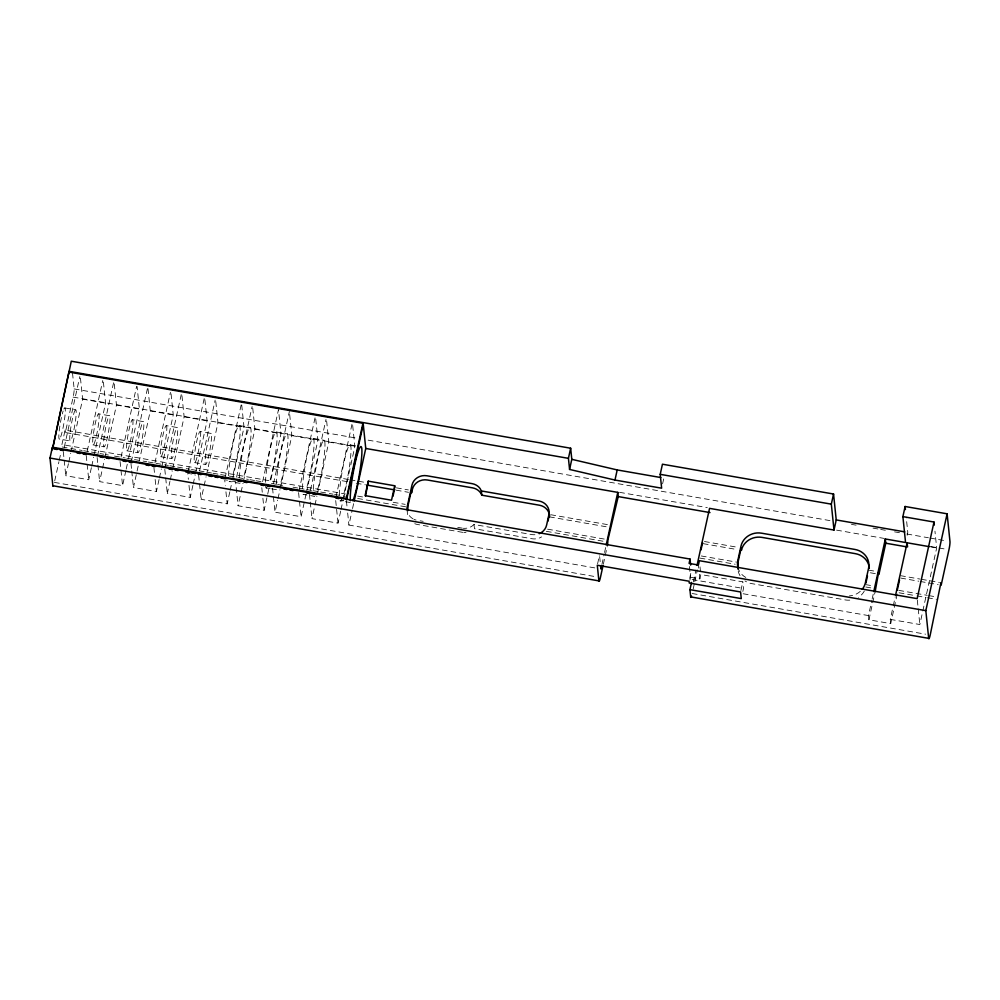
<?xml version="1.0" encoding="UTF-8"?>
<svg xmlns="http://www.w3.org/2000/svg" width="1000" height="1000" viewBox="0 0 1000 1000"><rect width="100%" height="100%" fill="white"/><g stroke="black" fill="none" stroke-linecap="round" stroke-linejoin="round"><path stroke-width="0.75" stroke-dasharray="5 3.75" d="M54.713 480.9L58.925 461.725M59.25 460.25L60.875 452.875M346.975 481.587L65.338 432.525L73.125 397.113A6.35 0.712 -80.1 0 0 74.15 388.925L72.4 371.987M64.287 447.125L79.812 376.538M91.375 467.713L88.737 479.725L65.788 475.725L68.425 463.713M68.763 462.212L70.738 453.2M71.075 451.7L82.625 399.137L80.138 375.037M87.238 451.125L102.75 380.538M91.713 466.213L93.688 457.2M94.012 455.7L105.575 403.125L103.088 379.038M97.463 456.025L113.637 382.438M125.875 470.6L122.575 485.625L99.625 481.625L104.575 459.1M104.913 457.587L116.463 405.025L114.125 382.438M121.075 457.025L136.588 386.438M126.2 469.1L128.188 460.087M128.512 458.587L139.412 409.025L137.075 386.438M131.3 461.925L147.812 386.825L150.3 410.925L139.4 460.487M159.05 479.5L156.412 491.512L133.463 487.512L136.762 472.5M137.088 471L139.075 461.987M154.913 462.912L170.425 392.325M159.375 478L161.363 468.988M161.688 467.488L173.25 414.925L170.75 390.825M165.138 467.812L181.312 394.225M192.887 485.4L190.238 497.413L167.3 493.413L169.938 481.4M170.263 479.9L172.25 470.887M172.575 469.387L184.137 416.812L181.8 394.225M188.088 471.812L204.262 398.225M193.212 483.9L195.2 474.888M195.525 473.375L207.075 420.812L204.587 396.725M199.638 470.712L215.15 400.125M229.825 491.838L227.188 503.85L201.125 499.312L203.775 487.287M204.1 485.788L206.088 476.775M206.412 475.275L217.975 422.713L215.475 398.625M225.025 478.25L241.537 403.162L244.025 427.25L232.475 479.812M230.162 490.325L232.138 481.325M236.575 477.15L252.1 406.562M268.762 489.263L264.137 510.288L238.075 505.75L240.725 493.725M241.05 492.225L243.025 483.212M243.363 481.712L254.913 429.15L252.425 405.062M262.638 481.688L278.488 409.6L280.975 433.688L270.413 481.75M273.525 483.587L289.375 411.5M306.038 494.2L301.087 516.725L275.025 512.188L277.663 500.163M278 498.663L279.975 489.65M280.312 488.15L291.863 435.588L289.525 413M298.925 491.125L315.1 417.537M306.363 492.688L317.925 440.125L315.587 417.537M310.475 490.025L325.988 419.438M340.675 511.15L338.025 523.162L311.975 518.625L314.613 506.6M314.938 505.1L316.925 496.087M317.25 494.588L328.812 442.025L326.325 417.938M335.863 497.562L352.05 423.975M341 509.637L342.975 500.637M343.312 499.125L354.862 446.562L352.537 423.975M594.788 567.9L348.913 525.062L352.225 510.037M352.55 508.537L353.875 502.525M597.6 563.787L599.5 555.112M601.925 564.462L604.237 553.95M604.562 552.45L605.887 546.438M603.337 564.237L604.95 556.862M605.275 555.388L607.225 546.538M662.588 483.85L663.863 478.062M689.7 578.325L691.287 571.1M689.887 580.138L690.512 577.25L689.087 563.4M693.375 581.95L696.012 569.938M693.175 589.087L694.475 583.188M694.788 581.712L697.387 569.9M690.512 577.25L699.85 578.875L700.8 574.538L742.812 581.862L743.487 588.488L742.537 592.812M740.9 590.525L742.812 581.862M897.225 594L890.725 623.6L868.938 619.8L868.5 615.588L871.8 600.562M872.138 599.062L873.462 593.062M868.938 619.8L875.125 591.688M907.15 535.288L907.788 532.4L906.213 517.163M890.725 623.6L890.288 619.375L892.925 607.362M893.25 605.862L895.238 596.85M890.288 619.375L919.837 624.525L922.487 612.513M922.812 611.013L936.675 547.938L934.95 531.175M348.525 479.5L65.1 430.112L61.913 444.562L345.35 493.95M534.925 534.7A12.713 11.75 -5.9 0 1 531.613 534.538L474.025 524.5L471.812 526.3A12.713 11.75 -5.9 0 1 463.363 528.3M74.15 388.925L357.375 438.275M368.15 440.15L831.462 520.875M851.462 524.362L856.087 525.163M873.012 528.112L879.175 529.188M880.713 529.45L885.325 530.262M894.562 531.862L900.725 532.938M906.875 534.012L928.425 537.762M929.963 538.038L946.9 540.988M239.6 425.575L250.487 427.463M276.537 432.013L287.438 433.9M313.488 438.45L324.375 440.337M350.438 444.888L355.875 445.838M73.125 397.113L354.812 446.188M619.562 492.325L707.3 507.612M836.587 530.138L884.312 538.45M930.487 546.5L947.412 549.45M82.625 399.137L105.575 403.125M116.463 405.025L139.412 409.025M150.3 410.925L173.25 414.925M184.137 416.812L207.075 420.812M217.975 422.713L244.025 427.25M254.913 429.15L280.975 433.688M291.863 435.588L317.925 440.125M328.812 442.025L354.862 446.562M930.763 546.9L936.675 547.938M64.987 407.962L75.875 409.862A15.888 1.775 -80.1 0 1 72.737 434.938A15.888 1.775 -80.1 0 1 70.275 431.337A15.888 1.775 -80.1 0 1 75.875 409.862M98.812 413.862A15.888 1.775 -80.1 0 1 95.688 438.938A15.888 1.775 -80.1 0 1 93.225 435.337A15.888 1.775 -80.1 0 1 98.812 413.862L109.712 415.763A15.888 1.775 -80.1 0 1 106.575 440.838A15.888 1.775 -80.1 0 1 104.113 437.238A15.888 1.775 -80.1 0 1 109.712 415.763M132.65 419.762A15.888 1.775 -80.1 0 1 129.525 444.837A15.888 1.775 -80.1 0 1 127.062 441.238A15.888 1.775 -80.1 0 1 132.65 419.762L143.537 421.65A15.888 1.775 -80.1 0 1 140.412 446.737A15.888 1.775 -80.1 0 1 137.95 443.137A15.888 1.775 -80.1 0 1 143.537 421.65M166.488 425.65A15.888 1.775 -80.1 0 1 163.363 450.725A15.888 1.775 -80.1 0 1 160.9 447.137A15.888 1.775 -80.1 0 1 166.488 425.65L177.375 427.55A15.888 1.775 -80.1 0 1 174.25 452.625A15.888 1.775 -80.1 0 1 171.788 449.025A15.888 1.775 -80.1 0 1 177.375 427.55M200.325 431.55A15.888 1.775 -80.1 0 1 197.2 456.625A15.888 1.775 -80.1 0 1 194.725 453.025A15.888 1.775 -80.1 0 1 200.325 431.55L211.213 433.45A15.888 1.775 -80.1 0 1 208.088 458.525A15.888 1.775 -80.1 0 1 205.625 454.925A15.888 1.775 -80.1 0 1 211.213 433.45M350.062 479.762L365.387 482.438M396.388 487.837L408.375 489.925M550.75 514.725L608.112 524.725M704.438 541.512L738.112 547.375M868.737 570.138L875.85 571.375M900.475 575.662L919.95 579.062M921.45 579.312L939.425 582.45M356.213 483.2L365.45 484.812M396.225 490.175L408.537 492.312M549.487 516.875L608.362 527.137M703.162 543.65L736.838 549.513M870.413 572.788L876.1 573.787M900.725 578.075L918.7 581.2M920.2 581.462L938.175 584.6M61.45 417.463A15.888 1.775 -80.1 0 0 59.162 439L70.062 440.9M93 444.9L103.888 446.8M126.838 450.8L137.725 452.688M160.675 456.688L171.562 458.587M194.513 462.587L205.4 464.487M357.612 496.087L363.738 497.15M393.212 502.287L405.188 504.375M547.575 529.175L604.925 539.175M701.263 555.962L736.475 562.1M865.562 584.587L872.675 585.825M898.8 590.375L927.262 595.337M928.763 595.6L936.25 596.9M62.162 446.975L82.175 450.462M83.713 450.725L89.862 451.8M91.412 452.062L103.725 454.212M105.262 454.487L108.338 455.012M114.488 456.087L125.262 457.962M126.8 458.237L132.963 459.312M134.5 459.575L146.812 461.725M148.35 461.987L154.5 463.062M156.05 463.325L168.35 465.475M169.9 465.75L176.05 466.812M177.587 467.088L189.9 469.225M191.438 469.5L197.6 470.575M199.137 470.838L211.45 472.987M212.987 473.25L219.137 474.325M220.688 474.588L248.388 479.425M249.925 479.688L254.537 480.487M256.075 480.763L262.238 481.838M271.462 483.438L276.087 484.25M277.625 484.513L283.775 485.588M293.012 487.2L297.625 488M299.175 488.263L305.325 489.338M306.863 489.613L311.488 490.412M313.025 490.675L319.175 491.75M320.712 492.025L333.025 494.162M334.562 494.438L345.337 496.312M357.65 498.462L408.438 507.3M546.312 531.325L605.175 541.587M699.987 558.1L735.188 564.237M865.812 587L872.925 588.237M899.05 592.788L915.525 595.662M917.025 595.913L926.012 597.487M927.513 597.75L936.5 599.312M191.838 474.025L187.75 473.312L188.375 479.338M227.425 480.225L224.7 479.75L225.325 485.775M232.862 481.175L235.588 481.65L238.075 505.75M340.988 500.012L343.7 500.487M240.012 483.338L229.125 481.438A28.6 3.188 -80.1 0 0 229.975 481.45M266.075 487.875L270.163 488.587M271.525 488.825L276.962 489.775A28.6 3.188 -80.1 0 0 277.812 489.787M420.163 520.812L423.175 521.337M457.762 527.362L462.275 528.15M462.713 532.362L417.6 524.513A12.713 11.75 -5.9 0 1 414.462 523.55M692.15 579.538L743.487 588.488M743.162 593.75L868.5 615.588M54.387 482.388L595.8 576.712M692.2 593.513L925.6 634.175M917.325 600.15L919.837 624.525M700.013 566.838L700.487 571.462M698.425 565.025L698.737 568.1M699.375 574.263L699.85 578.875M599.663 556.65L600.45 564.35M474.025 524.5L474.45 528.713L532.05 538.75A12.713 11.75 -5.9 0 0 541.6 536.9M407.025 509.625L407.463 513.837A12.713 11.75 -5.9 0 0 408.088 516.85M346.425 500.962L347.05 506.987M347.675 513.013L348.913 525.062M335.7 500.575L338.025 523.162M309.488 494.525L310.1 500.55M310.262 502.062L311.975 518.625M298.587 492.625L301.087 516.725M272.538 488.088L275.025 512.188M261.8 487.7L262.262 492.212M262.887 498.237L264.137 510.288M225.938 491.8L227.188 503.85M198.637 475.213L201.125 499.312M189 485.363L190.238 497.413M164.8 469.325L167.3 493.413M153.912 467.425L154.537 473.45M155.162 479.475L156.412 491.512M130.975 463.425L131.588 469.45M131.75 470.95L133.463 487.512M120.087 461.525L122.575 485.625M97.137 457.525L97.762 463.55M97.912 465.062L99.625 481.625M86.25 455.637L88.737 479.725M65.1 430.112L65.338 432.525M63.3 451.637L65.788 475.725M63.875 409.012A15.888 1.775 -80.1 0 1 64.2 421.475A15.888 1.775 -80.1 0 1 59.162 439M62.3 413.925A15.888 1.775 -80.1 0 1 63.125 411.037M276.388 484.162A28.6 3.188 -80.1 0 1 283.1 442.75A28.6 3.188 -80.1 0 1 287.85 442.85A28.6 3.188 -80.1 0 1 280.312 484.237M239.438 477.725A28.6 3.188 -80.1 0 1 246.15 436.312A28.6 3.188 -80.1 0 1 250.912 436.413A28.6 3.188 -80.1 0 1 243.363 477.8M416.087 520.062A12.713 11.75 -5.9 0 1 414.025 519.338M413.062 518.85A12.713 11.75 -5.9 0 1 407.65 512.638M228.55 475.825A28.6 3.188 -80.1 0 1 235.263 434.425A28.6 3.188 -80.1 0 1 240.025 434.513A28.6 3.188 -80.1 0 1 232.475 475.9M302.438 488.7A28.6 3.188 -80.1 0 1 309.163 447.3A28.6 3.188 -80.1 0 1 313.913 447.388A28.6 3.188 -80.1 0 1 306.363 488.775M303.863 494.325A28.6 3.188 -80.1 0 1 303.025 494.312L313.913 496.213A28.6 3.188 -80.1 0 0 314.75 496.225M466.012 532.537A12.713 11.75 -5.9 0 1 463.8 532.513M864.325 591.013A17.475 16.163 -5.9 0 1 858.325 597.362M849.75 600.138A17.475 16.163 -5.9 0 1 845.212 599.913L751.862 583.65A17.475 16.163 -5.9 0 1 744.963 580.9M740.013 575.688A17.475 16.163 -5.9 0 1 737.925 568.987M265.5 482.262A28.6 3.188 -80.1 0 1 272.213 440.863A28.6 3.188 -80.1 0 1 276.962 440.95A28.6 3.188 -80.1 0 1 269.425 482.337M266.913 487.887A28.6 3.188 -80.1 0 1 265.587 485.95M339.387 495.138A28.6 3.188 -80.1 0 1 346.1 453.725A28.6 3.188 -80.1 0 1 350.863 453.825A28.6 3.188 -80.1 0 1 343.312 495.213M341.95 498.875A28.6 3.188 -80.1 0 1 339.963 500.75L350.863 502.65A28.6 3.188 -80.1 0 0 351.7 502.663M745.8 577.45A17.475 16.163 -5.9 0 1 738.363 568.9M860.288 591.35A17.475 16.163 -5.9 0 1 849.325 595.925M313.375 489.425A28.6 3.188 -80.1 0 1 320.3 448.312A28.6 3.188 -80.1 0 1 324.775 449.738A28.6 3.188 -80.1 0 1 317.262 490.675"/><path stroke-width="1.5" d="M407.688 510.775L408.188 504.9L411.362 490.45L411.613 492.85L412.388 489.387A12.713 11.75 -5.9 0 1 427.375 480L472.5 487.85A12.713 11.75 -5.9 0 1 480.55 492.775L481.825 495.188L539.425 505.213A12.713 11.75 -5.9 0 1 549.562 515.887M603.013 565.712L600.413 577.513A6.35 0.712 -80.1 0 1 598.9 580.887L52.862 485.75L50 458.05L52.225 447.925L690.037 559.062L690.662 565.087M52.538 448.713L68.9 372.062L362.925 423.288L363.075 424.787M52.737 448.237L71.287 361.213L570.65 448.225L571.8 459.325L569.575 469.438L614.975 480.05L661.637 488.188L660.212 474.338L662.438 464.212L833.55 494.025L836.225 519.925L834 530.05L709.55 508.363L697.013 565.438M354.2 501.025L365.75 448.462L363.263 424.375L346.55 499.938L346.4 498.438L362.925 423.288M368.263 481.163L365.087 495.613L391.525 500.225L394.7 485.763L368.263 481.163L365.588 495.975M392.987 496.25L394.575 489.025M548.1 521L549.237 514.462L549.487 516.875M569.575 469.438L568.425 458.338L570.65 448.225M614.975 480.05L617.2 469.938L660.85 477.55M601.587 565.962L600.938 568.962L600.612 565.887M606.213 544.938L617.775 492.375L365.75 448.462M607.55 545.062L607.95 539.7L618.212 496.587L617.775 492.375M690.037 559.062L689.087 563.4L698.425 565.025L699.375 560.688L917.163 598.638L934 522.038L902.887 516.613L905.113 506.5L947.113 513.812L949.975 541.525A6.35 0.712 -80.1 0 1 948.962 549.712L941.175 585.125L940.925 582.712L930.212 634.975A6.35 0.712 -80.1 0 1 928.688 638.35L690.675 596.888L689.938 589.65L691.525 582.425M701 549.913L702.588 542.688M834 530.05L831.325 504.15L833.55 494.025M865.888 583.138L867.475 575.913M873.787 591.55L885.337 538.987L905.562 542.513L902.887 516.613M875.125 591.688L878.7 571.875L878.95 574.275L885.775 543.212L885.337 538.987M895.562 595.35L907.125 542.788L929.287 546.65M897.3 590.112L899.525 580M928.688 638.35L925.825 610.65L947.113 513.812M69.062 371.337L568.425 458.338M660.212 474.338L831.325 504.15M836.225 519.925L904.75 531.862M618.212 496.587L709.987 512.575M885.775 543.212L906.1 546.75M407.025 509.625A12.713 11.75 -5.9 0 1 407.25 506.562L411.962 485.175A12.713 11.75 -5.9 0 1 426.95 475.775L472.062 483.638A12.713 11.75 -5.9 0 1 480.112 488.562L481.388 490.962L538.987 501A12.713 11.75 -5.9 0 1 548.888 514.738L546.6 525.138A12.713 11.75 -5.9 0 1 539.212 533.688M366.987 485.075L394.688 489.9M52.387 447.212L346.4 498.438M54.075 448.975L57.138 449.513M60.2 450.05L63.263 450.588M77.038 452.987L80.1 453.512M83.162 454.05L86.225 454.588M100.013 456.987L103.075 457.512M106.137 458.05L109.2 458.587M122.975 460.988L126.037 461.525M129.1 462.05L132.162 462.587M145.95 464.988L149.012 465.525M152.075 466.062L155.137 466.587M168.925 468.988L171.988 469.525M175.05 470.062L178.113 470.588M185.763 471.925L188.825 472.463M191.887 472.987L194.95 473.525M198.012 474.062L201.075 474.6M208.738 475.925L211.8 476.463M214.862 477L217.925 477.525M220.987 478.062L224.05 478.6M237.825 481L240.888 481.538M243.95 482.062L247.013 482.6M260.8 485L263.863 485.538M266.925 486.062L269.988 486.6M283.775 489L286.837 489.538M289.9 490.075L292.962 490.6M306.737 493L309.8 493.537M312.863 494.075L315.925 494.6M335.838 498.075L338.9 498.612M50 458.05L925.825 610.65M689.938 589.65L741.263 598.6L740.588 591.975L689.25 583.025L689.062 581.225L597.275 565.225L598.9 580.887M571.8 459.325L617.2 469.938M934 522.038L934.312 525.087M905.113 506.5L905.425 509.55M907.125 542.788L907.562 547M481.388 490.962L481.825 495.188M394.7 485.763L394.888 487.575M68.9 372.062L69.062 373.562M52.225 447.925L52.413 449.738M53.412 485.763A6.35 0.712 -80.1 0 1 52.862 485.75M869.312 568.325A17.475 16.163 -5.9 0 0 855.375 553.663L762.038 537.4A17.475 16.163 -5.9 0 0 741.425 550.312L741.175 547.913L738 562.362L738.25 564.775A17.475 16.163 -5.9 0 0 737.925 568.987M691.525 596.075A6.35 0.712 -80.1 0 1 690.675 596.888M738.363 568.9A17.475 16.163 -5.9 0 1 737.812 560.55L740.987 546.1A17.475 16.163 -5.9 0 1 761.6 533.188L854.938 549.45A17.475 16.163 -5.9 0 1 868.55 568.325L865.375 582.775A17.475 16.163 -5.9 0 1 862.3 589.225M350.375 500.725A28.6 3.188 -80.1 0 1 356.488 457.512A28.6 3.188 -80.1 0 1 361.6 457.6A28.6 3.188 -80.1 0 1 352.837 500.775"/></g></svg>
